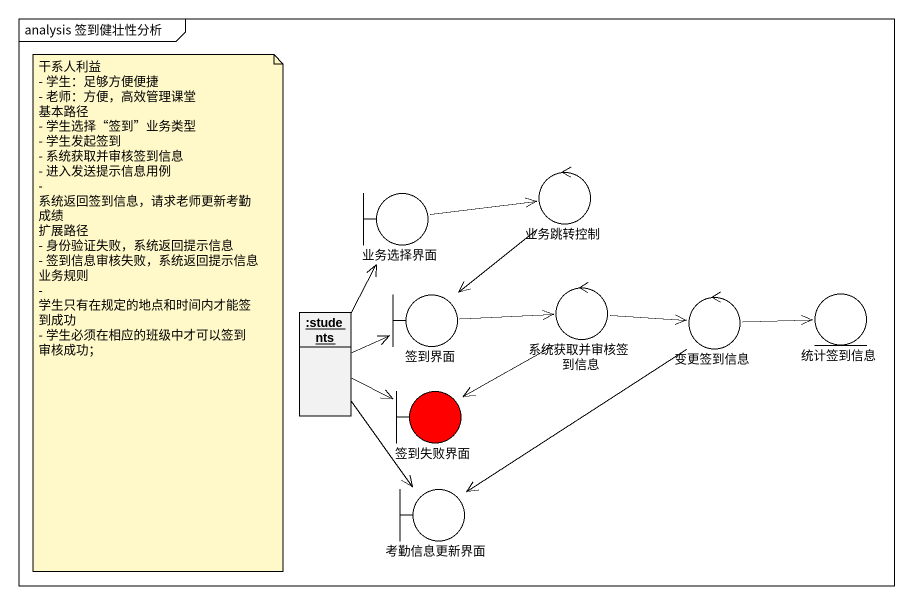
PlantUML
@startuml
mainframe analysis 签到健壮性分析
allowmixing
hide circle
hide empty members
control 业务跳转控制
boundary 业务选择界面
control 系统获取并审核签到信息
object ":students" as students
boundary 签到界面
control 变更签到信息
entity 统计签到信息
boundary 签到失败界面 #FF0000
boundary 考勤信息更新界面
业务跳转控制 --> 签到界面
业务选择界面 -right-> 业务跳转控制
系统获取并审核签到信息 -right-> 变更签到信息
系统获取并审核签到信息 --> 签到失败界面
students -up-> 业务选择界面
students -right-> 签到界面
students -right-> 签到失败界面
students --> 考勤信息更新界面
签到界面 -right-> 系统获取并审核签到信息
变更签到信息 -right-> 统计签到信息
变更签到信息 --> 考勤信息更新界面
note as N1
  干系人利益
  - 学生：足够方便便捷
  - 老师：方便，高效管理课堂
  基本路径
  - 学生选择“签到”业务类型
  - 学生发起签到
  - 系统获取并审核签到信息
  - 进入发送提示信息用例
  - 系统返回签到信息，请求老师更新考勤成绩
  扩展路径
  - 身份验证失败，系统返回提示信息
  - 签到信息审核失败，系统返回提示信息
  业务规则
  - 学生只有在规定的地点和时间内才能签到成功
  - 学生必须在相应的班级中才可以签到
  审核成功；
end note
@enduml
